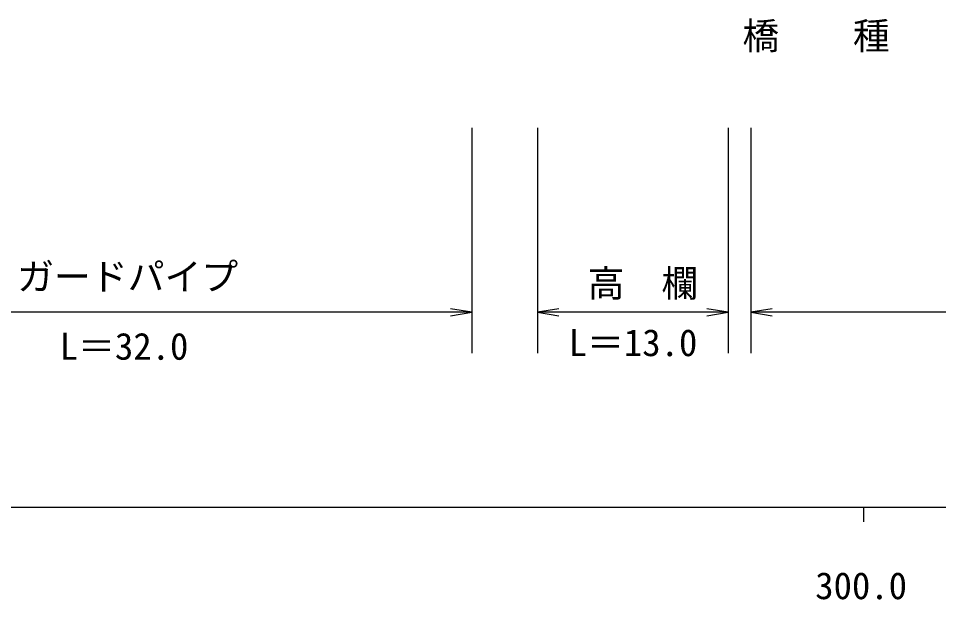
# Model space of a CAD drawing. Units: millimetres, scale not verified. Extents: x 40000 to 680000, y 20000 to 380000.
# Drawn here: x 310623 to 373105, y 198715 to 238202 of the extents above; entities that cross this region are included whole.
import ezdxf
from ezdxf.enums import TextEntityAlignment as Align

# ---------------------------------------------------------------- set-up
doc = ezdxf.new("R2010")
doc.units = ezdxf.units.MM
doc.header["$LTSCALE"] = 1000
doc.layers.add('M-STR-STR1', color=1, linetype='Continuous')
doc.layers.add('M-STR-STR3', color=7, linetype='Continuous', lineweight=25)
doc.layers.add('M-TTL-BAND', color=7, linetype='Continuous', lineweight=25)
doc.styles.add('ＭＳ ゴシック', font='')
doc.styles.get('ＭＳ ゴシック').set_extended_font_data('MS Gothic')

# ---------------------------------------------------------------- blocks, each defined once
blk = doc.blocks.new('open_arrow')
at = {"color": 0, "linetype": 'Continuous', "lineweight": -2}
blk.add_lwpolyline([(7.5, 1.25), (0, 0), (7.5, -1.25)], dxfattribs=at)

msp = doc.modelspace()

# ---------------------------------------------------------------- linework, layer by layer
at = {"layer": 'M-STR-STR3'}
for p, q in [((341401, 230766), (341401, 215469)), ((345861, 230766), (345861, 215469)), ((358810, 230766), (358810, 215469)), ((360360, 230766), (360360, 215469)), ((341401, 218237), (293022, 218237)), ((358810, 218237), (345861, 218237)), ((416253, 218237), (360360, 218237))]:
    msp.add_line(p, q, dxfattribs=at)
at = {"layer": 'M-TTL-BAND'}
for p, q in [((40000, 205000), (579000, 205000)), ((368000, 205000), (368000, 204000))]:
    msp.add_line(p, q, dxfattribs=at)

# ---------------------------------------------------------------- block references
at = {"layer": 'M-STR-STR3', "xscale": 193, "yscale": 193, "rotation": 180}
for p in [(341401, 218237), (358810, 218237)]:
    msp.add_blockref('open_arrow', p, dxfattribs=at)
at = {"layer": 'M-STR-STR3', "xscale": 193, "yscale": 193}
for p in [(345861, 218237), (360360, 218237)]:
    msp.add_blockref('open_arrow', p, dxfattribs=at)

# ---------------------------------------------------------------- texts
at = {"layer": 'M-STR-STR1', "style": 'ＭＳ ゴシック'}
msp.add_text('橋\u3000\u3000種', height=1833, dxfattribs=at).set_placement((359787, 235552), align=Align.BOTTOM_LEFT)
at = {"layer": 'M-STR-STR3', "style": 'ＭＳ ゴシック'}
for s, p in [('ガードパイプ', (310543, 220663)), ('高\u3000欄', (349279, 220202)), ('L＝32.0', (313431, 215928)), ('L＝13.0', (347989, 216172))]:
    msp.add_text(s, height=1833, dxfattribs=at).set_placement(p, align=Align.MIDDLE_LEFT)
at = {"layer": 'M-TTL-BAND', "style": 'ＭＳ ゴシック'}
msp.add_text('300.0', height=1833, dxfattribs=at).set_placement((367844, 198195), align=Align.BOTTOM_CENTER)

doc.saveas('drawing.dxf')
